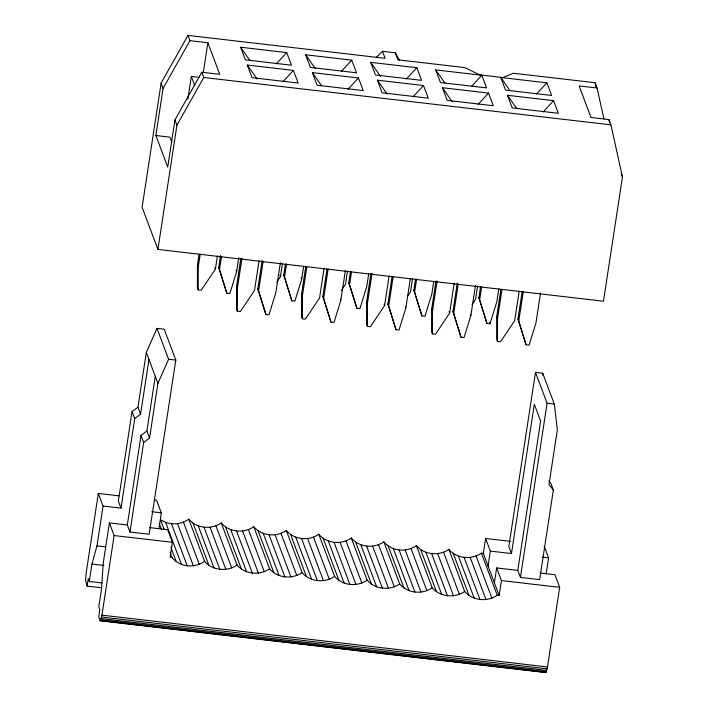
<?xml version="1.0" encoding="UTF-8"?>
<svg xmlns="http://www.w3.org/2000/svg" width="708" height="708" viewBox="0 0 708 708"><rect width="100%" height="100%" fill="white"/><g stroke="black" fill="none" stroke-linecap="round" stroke-linejoin="round"><path stroke-width="1.06" d="M199.107 254.252L197.461 265.013L197.426 287.802L198.222 289.899L201.231 290.253L215.4 269.111L217.409 255.995M198.222 289.899L198.249 267.12L200.222 254.207M240.844 258.358L236.561 286.333L236.534 309.122L237.33 311.228L240.339 311.573L254.508 290.43L259.031 260.916M237.33 311.228L237.357 288.439L241.968 258.314M305.714 266.996L301.599 293.891L301.573 316.68L302.369 318.786L305.378 319.14L319.547 297.997L324.069 268.482M302.369 318.786L302.396 295.997L306.838 266.951M370.921 273.483L366.638 301.458L366.611 324.246L367.399 326.344L370.417 326.698L384.586 305.555L389.099 276.04M367.399 326.344L367.434 303.564L372.045 273.438M435.96 281.049L431.676 309.015L431.65 331.804L432.438 333.911L435.455 334.256L449.624 313.113L454.138 283.598M432.438 333.911L432.473 311.122L437.075 280.996M500.83 289.678L496.715 316.582L496.689 339.362L497.476 341.468L500.494 341.822L514.663 320.68L519.176 291.165M497.476 341.468L497.503 318.689L501.954 289.634M118.82 495.821L98.323 493.441L86.137 573.055L85.544 580.569L87.102 586.127L101.368 587.79M376.346 57.348L382.488 51.303L385.117 58.322L187.956 35.4L161.105 83.137L142.104 207.32L157.919 249.42L603.455 301.219L622.456 177.035L610.907 124.838L608.924 119.572L590.994 117.484L579.135 85.916L597.065 87.996L603.906 118.891M189.93 40.666L207.86 42.745L219.719 74.322L201.789 72.234L174.938 119.979L167.734 167.088L155.875 135.511L163.079 88.403L189.93 40.666L187.956 35.4M87.102 586.127L88.252 578.666L89.305 581.472L102.244 582.976M89.305 581.472L91.969 564.055L96.978 545.877L103.067 506.07L98.323 493.441M103.067 506.07L120.988 508.149L134.697 418.587L140.573 414.207L137.945 407.189L146.317 352.451L156.99 328.37L164.212 329.211L175.805 360.08L149.158 534.239L129.953 532.009L127.316 524.991L109.395 522.911L103.297 562.718L101.456 589.313L98.793 606.729L99.846 609.535L98.704 617.004L100.262 620.801L545.797 672.6L547.488 666.954L559.674 587.339L554.93 574.71L540.169 572.993M137.945 407.189L132.06 411.569L118.351 501.131L120.988 508.149M100.262 620.801L101.952 615.155L114.138 535.54L109.395 522.911M157.919 249.42L176.92 125.236L203.762 77.499L201.789 72.234M187.832 99.279L191.328 76.455L199.01 77.349M140.573 414.207L148.954 359.469M127.316 524.991L141.016 435.429L146.901 431.048L155.282 376.311M129.953 532.009L143.653 442.438L141.016 435.429M203.364 72.136L207.86 42.745M143.653 442.438L149.538 438.057L157.911 383.329L168.584 359.248L156.99 328.37M159.034 527.77L161.318 512.84L156.574 500.211L154.415 499.963M149.689 527.593L167.646 529.681L172.389 542.31L170.106 557.24L172.026 557.462C179.664 567.232 194.788 568.621 204.541 561.24C212.418 570.63 227.171 572.002 237.065 565.019C244.95 574.392 259.686 575.754 269.58 568.798C277.456 578.197 292.209 579.56 302.095 572.586C309.998 581.949 324.724 583.312 334.619 576.365C342.486 585.773 357.257 587.136 367.133 580.144C375.028 589.516 389.763 590.879 399.657 583.923C407.472 593.419 422.322 594.791 432.172 587.711C440.084 597.048 454.784 598.41 464.696 591.49C472.608 600.827 487.308 602.189 497.211 595.269L499.131 595.49L501.414 580.56L496.671 567.931L517.796 570.391L520.433 577.409L539.638 579.64L553.346 490.078L550.709 483.06L548.842 480.67M238.8 257.597L236.658 271.58L229.834 293.581L226.817 293.227L218.71 267.482L220.551 255.455M226.817 293.227L219.498 269.589L221.507 256.473M280.377 262.783L275.766 292.9L268.943 314.901L265.925 314.547L257.818 288.802L262.164 260.385M265.925 314.547L258.606 290.908L263.128 261.394M276.899 281.961L280.439 276.669L282.448 263.553M303.67 266.235L301.696 279.147L294.873 301.139L291.855 300.794L283.749 275.04L285.421 264.111M291.855 300.794L284.536 277.147L286.545 264.031M345.416 270.341L340.805 300.466L333.972 322.459L330.963 322.113L322.857 296.369L327.034 269.04M330.963 322.113L323.644 298.466L328.158 268.952M347.486 271.12L345.477 284.235L341.344 290.404M368.709 273.792L366.735 286.705L359.912 308.697L356.894 308.352L348.787 282.607L350.46 271.677M356.894 308.352L349.575 284.713L351.584 271.589M410.286 278.979L405.843 308.024L399.011 330.025L396.002 329.671L387.896 303.927L392.073 276.598M396.002 329.671L388.683 306.033L393.197 276.518M412.525 278.678L410.516 291.793L407.569 296.201M433.747 281.359L431.774 294.262L424.942 316.264L421.933 315.91L413.826 290.165L415.499 279.235M421.933 315.91L414.614 292.271L416.623 279.156M475.484 285.466L470.873 315.591L464.05 337.583L461.041 337.238L452.934 311.485L457.28 283.067M461.041 337.238L453.722 313.591L458.235 284.076M477.564 286.236L475.555 299.36L472.015 304.644M498.786 288.917L496.804 301.829L489.98 323.821L486.971 323.476L478.865 297.732L480.537 286.793M486.971 323.476L479.652 299.829L481.661 286.713M540.523 293.024L535.912 323.149L529.088 345.15L526.079 344.796L517.973 319.051L522.15 291.723M499.131 595.49L483.325 553.39L485.608 538.461L510.415 541.346M526.079 344.796L518.76 321.158L523.274 291.643M488.069 566.019L490.352 551.098L485.608 538.461M494.388 582.861L496.671 567.931M553.346 490.078L548.983 484.502L557.355 429.765L554.302 404.091L542.709 373.213L535.487 372.381L508.84 546.532L511.477 553.55L490.352 551.098M511.477 553.55L534.319 404.277L540.638 421.11L517.796 570.391M520.433 577.409L547.08 403.25L535.487 372.381M546.134 574.002L548.603 557.869L544.222 546.213M276.315 63.835L286.731 52.587L291.475 65.216L245.384 59.861L240.64 47.232L286.731 52.587M283.014 81.659L293.422 70.411L298.165 83.04L252.075 77.676L247.331 65.047L293.422 70.411M341.353 71.393L351.77 60.153L356.513 72.782L310.423 67.419L305.679 54.79L351.77 60.153M348.053 89.217L358.46 77.968L363.204 90.597L317.113 85.243L312.37 72.614L358.46 77.968M406.392 78.96L416.808 67.711L421.552 80.34L375.461 74.986L370.718 62.348L416.808 67.711M413.083 96.775L423.499 85.535L428.243 98.164L382.152 92.801L377.408 80.172L423.499 85.535M471.431 86.518L481.847 75.269L486.591 87.898L440.5 82.544L435.756 69.915L481.847 75.269M478.121 104.342L488.538 93.093L493.281 105.722L447.191 100.368L442.447 87.739L488.538 93.093M536.469 94.084L546.886 82.836L551.629 95.465L505.539 90.102L500.795 77.473L546.886 82.836M543.16 111.899L553.576 100.66L558.32 113.289L512.229 107.926L507.486 95.297L553.576 100.66M164.283 529.743L160.424 519.477C168.725 525.504 180.531 525.186 188.726 519.141C196.612 528.531 211.365 529.903 221.25 522.92C229.144 532.292 243.871 533.664 253.765 526.708C261.65 536.098 276.403 537.46 286.289 530.487C294.183 539.85 308.909 541.213 318.804 534.266C326.671 543.673 341.442 545.045 351.327 538.045C359.213 547.417 373.948 548.78 383.842 541.824C391.657 551.32 406.507 552.691 416.366 545.611C424.278 554.948 438.978 556.311 448.881 549.39C456.793 558.727 471.493 560.09 481.405 553.169L483.325 553.39M382.488 51.303L395.285 52.799L399.533 60.277M597.065 87.996L595.092 82.739L513.406 73.243L502.786 77.561L479.741 74.88L464.749 67.579L397.923 59.808L395.285 52.799M203.762 77.499L610.907 124.838M155.875 135.511L169.955 137.148L171.867 142.237M168.584 359.248L175.805 360.08M547.08 403.25L554.302 404.091M151.813 511.734L161.318 512.84M542.275 557.134L548.603 557.869M114.138 535.54L172.389 542.31M501.414 580.56L559.674 587.339M96.978 545.877L105.607 546.877M91.969 564.055L103.837 565.435M101.952 615.155L547.488 666.954M101.633 617.013L547.169 668.812M101.271 618.597L546.806 670.396M100.917 619.81L546.452 671.609M100.023 620.509L546.107 672.361M500.795 77.473L509.955 90.553M507.486 95.297L516.645 108.377M435.756 69.915L444.916 82.995M442.447 87.739L452.217 101.687M370.718 62.348L380.488 76.305M377.408 80.172L387.188 94.12M305.679 54.79L315.449 68.738M312.37 72.614L321.538 85.686M240.64 47.232L249.8 60.304M247.331 65.047L257.11 79.004M621.137 173.531L622.456 177.035M517.973 319.051L518.76 321.158M496.715 316.582L497.503 318.689M489.458 322.423L489.98 323.821M478.865 297.732L479.652 299.829M470.351 314.184L470.873 315.591M452.934 311.485L453.722 313.591M449.102 311.715L449.624 313.113M431.676 309.015L432.473 311.122M413.826 290.165L414.614 292.271M405.312 306.626L405.843 308.024M387.896 303.927L388.683 306.033M481.405 553.169L497.211 595.269M384.063 304.157L384.586 305.555M476.059 555.992L491.874 598.092M470.2 557.47L486.015 599.57M464.191 557.506L479.997 599.596M366.638 301.458L367.434 303.564M458.395 556.099L474.21 598.189M453.191 553.329L468.997 595.428M348.787 282.607L349.575 284.713M448.881 549.39L464.696 591.49M443.544 552.213L459.35 594.313M437.686 553.683L453.492 595.782M340.274 299.059L340.805 300.466M431.668 553.718L447.483 595.817M425.88 552.311L441.695 594.41M420.667 549.55L436.482 591.649M322.857 296.369L323.644 298.466M416.366 545.611L432.172 587.711M411.038 548.496L426.844 590.596M405.162 550.019L420.977 592.109M301.166 277.74L301.696 279.147M399.135 550.063L414.941 592.162M301.599 293.891L302.396 295.997M393.321 548.638L409.136 590.737M388.117 545.833L403.932 587.932M283.749 275.04L284.536 277.147M383.842 541.824L399.657 583.923M279.917 275.27L280.439 276.669M378.506 544.664L394.321 586.764M372.647 546.142L388.453 588.242M191.328 76.455L194.806 85.712M366.629 546.187L382.444 588.277M360.832 544.771L376.647 586.87M355.62 542.001L371.435 584.1M257.818 288.802L258.606 290.908M351.327 538.045L367.133 580.144M345.991 540.894L361.806 582.994M340.123 542.39L355.938 584.489M236.127 270.182L236.658 271.58M334.105 542.434L349.92 584.534M161.105 83.137L163.079 88.403M174.938 119.979L176.92 125.236M236.561 286.333L237.357 288.439M328.308 541.018L344.115 583.118M323.096 538.239L338.911 580.339M218.71 267.482L219.498 269.589M318.804 534.266L334.619 576.365M214.878 267.704L215.4 269.111M313.467 537.098L329.282 579.197M307.608 538.576L323.423 580.675M301.59 538.62L317.405 580.71M197.461 265.013L198.249 267.12M295.794 537.204L311.609 579.303M290.59 534.434L306.396 576.533M286.289 530.487L302.095 572.586M280.952 533.328L296.767 575.427M275.085 534.814L290.899 576.914M269.067 534.859L284.881 576.958M263.27 533.443L279.085 575.542M258.066 530.664L273.872 572.763M253.765 526.708L269.58 568.798M248.428 529.54L264.243 571.639M242.57 531.027L258.385 573.126M236.552 531.062L252.367 573.161M230.755 529.646L246.57 571.745M225.551 526.876L241.357 568.975M221.25 522.92L237.065 565.019M215.913 525.77L231.728 567.869M146.317 352.451L157.911 383.329M210.046 527.256L225.861 569.356M204.028 527.292L219.843 569.391M198.231 525.885L214.046 567.984M193.027 523.106L208.833 565.205M188.726 519.141L204.541 561.24M183.425 522.15L199.24 564.249M146.901 431.048L149.538 438.057M177.54 523.743L193.346 565.842M132.06 411.569L134.697 418.587M171.469 523.814L187.275 565.913M165.628 522.362L181.443 564.462M170.84 547.195L176.239 561.577M159.3 523.575L161.61 529.734M170.097 552.329L172.026 557.462M608.924 119.572L609.632 122.767M595.092 82.739L596.03 86.995M542.709 373.213L542.965 375.355"/></g></svg>
